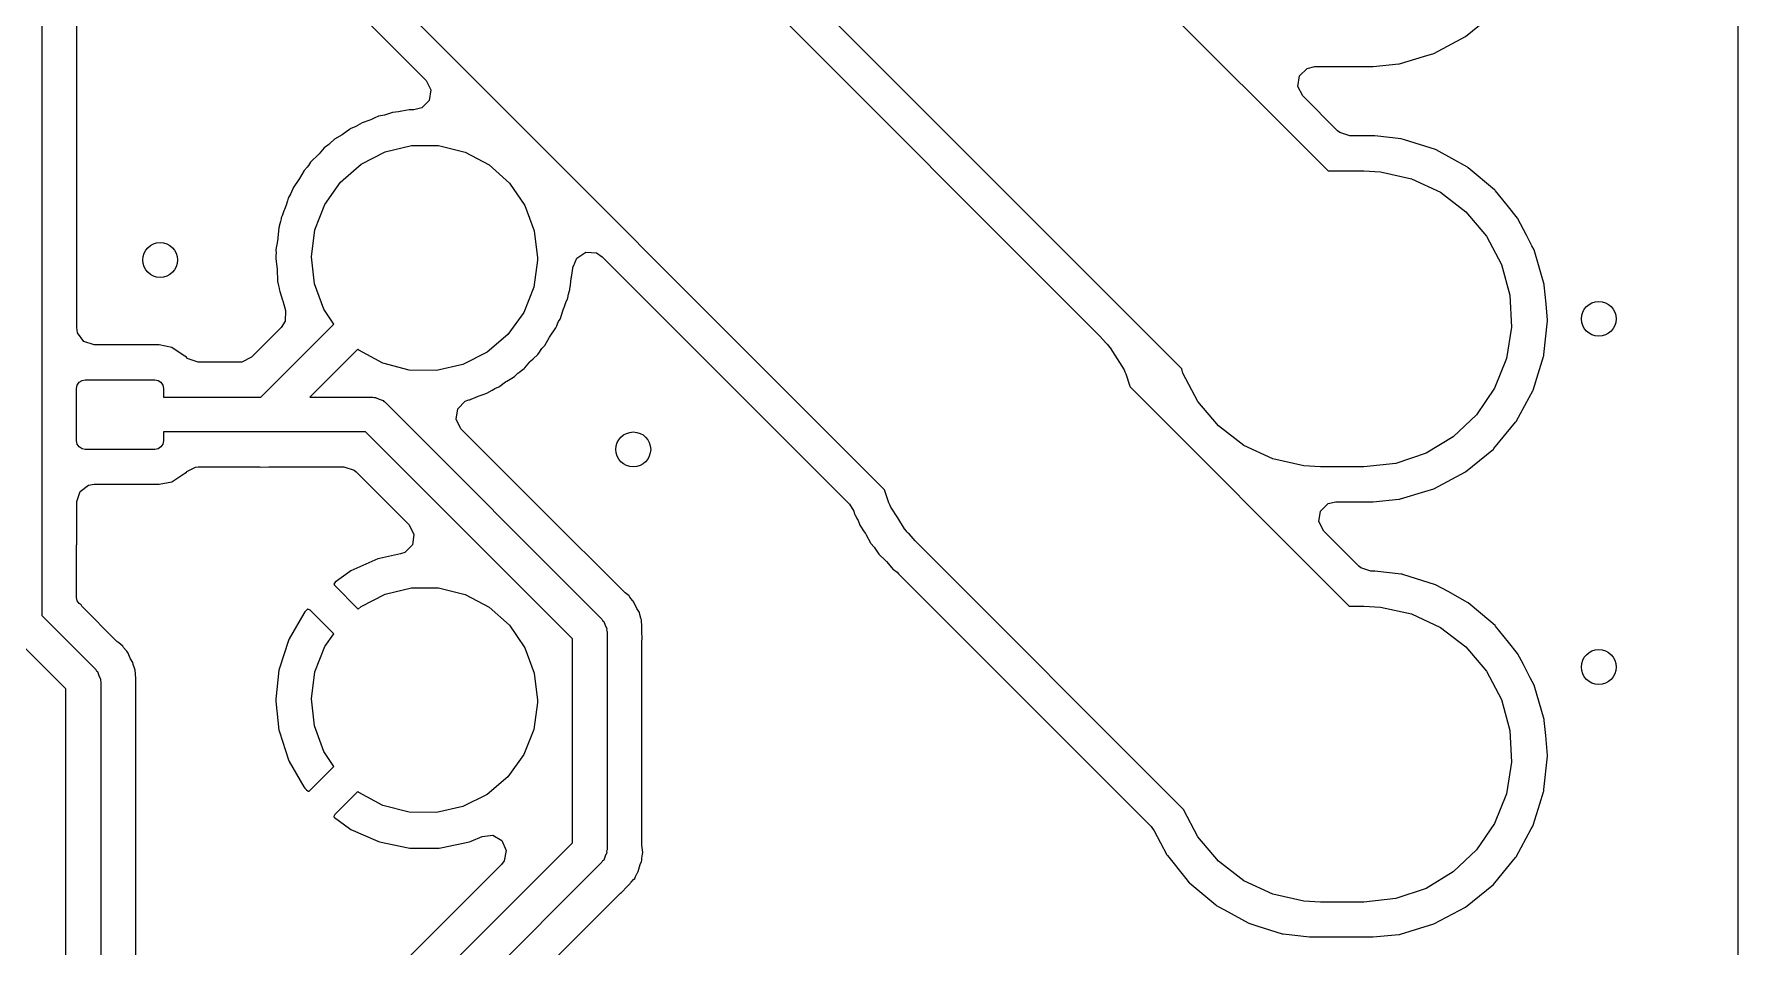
# Model space of a CAD drawing. Extents: x 100.2 to 143.8, y -109.8 to -50.2.
# Drawn here: x 134.01 to 143.8, y -91.61 to -86.36 of the extents above; entities that cross this region are included whole.
import ezdxf

# ---------------------------------------------------------------- set-up
doc = ezdxf.new("R2010")
doc.units = 0
doc.layers.add('BLACK', color=7, linetype='CONTINUOUS')

msp = doc.modelspace()

# ---------------------------------------------------------------- linework, layer by layer
at = {"layer": 'BLACK', "linetype": 'CONTINUOUS'}
for p, q in [((143.8, -56.7219), (143.8, -102.402)), ((134.05, -76.4115), (134.05, -89.7047)), ((134.251, -88.0505), (134.251, -76.465)), ((138.751, -84.4557), (141.445, -87.15)), ((136.981, -84.9478), (140.131, -88.0976)), ((140.603, -88.2872), (137.556, -85.2406)), ((138.894, -88.9819), (135.72, -85.8077)), ((135.625, -85.9963), (136.259, -86.6305)), ((142.234, -86.3792), (142.394, -86.249)), ((142.052, -86.4759), (142.234, -86.3792)), ((141.993, -86.4937), (142.052, -86.4759)), ((141.28, -86.6046), (141.323, -86.5613)), ((141.323, -86.5613), (141.368, -86.5505)), ((141.368, -86.5505), (141.702, -86.5505)), ((141.702, -86.5505), (141.704, -86.5503)), ((141.704, -86.5503), (141.85, -86.536)), ((141.704, -86.5503), (141.704, -86.5503)), ((141.85, -86.536), (141.855, -86.5355)), ((141.85, -86.536), (141.85, -86.536)), ((141.855, -86.5355), (141.86, -86.5341)), ((141.86, -86.5341), (141.993, -86.4937)), ((141.86, -86.5341), (141.86, -86.5341)), ((136.259, -86.6305), (136.287, -86.685)), ((141.271, -86.665), (141.28, -86.6046)), ((141.298, -86.7195), (141.271, -86.665)), ((136.277, -86.7454), (136.234, -86.7887)), ((136.287, -86.685), (136.277, -86.7454)), ((141.499, -86.9205), (141.298, -86.7195)), ((135.891, -86.8734), (135.865, -86.8891)), ((135.936, -86.8582), (135.891, -86.8734)), ((135.945, -86.8548), (135.936, -86.8582)), ((135.96, -86.848), (135.945, -86.8548)), ((135.986, -86.8367), (135.96, -86.848)), ((136.02, -86.8295), (135.986, -86.8367)), ((136.031, -86.8265), (136.02, -86.8295)), ((136.066, -86.8144), (136.031, -86.8265)), ((136.101, -86.8107), (136.066, -86.8144)), ((136.11, -86.8096), (136.101, -86.8107)), ((136.12, -86.8081), (136.11, -86.8096)), ((136.161, -86.7995), (136.12, -86.8081)), ((136.189, -86.7995), (136.161, -86.7995)), ((136.234, -86.7887), (136.189, -86.7995)), ((135.729, -86.9722), (135.71, -86.9899)), ((135.733, -86.9686), (135.729, -86.9722)), ((135.729, -86.9722), (135.729, -86.9722)), ((135.777, -86.9423), (135.733, -86.9686)), ((135.784, -86.9375), (135.777, -86.9423)), ((135.818, -86.9124), (135.784, -86.9375)), ((135.822, -86.9094), (135.818, -86.9124)), ((135.827, -86.9073), (135.822, -86.9094)), ((135.851, -86.8967), (135.827, -86.9073)), ((135.827, -86.9073), (135.827, -86.9073)), ((135.862, -86.8911), (135.851, -86.8967)), ((135.865, -86.8891), (135.862, -86.8911)), ((141.511, -86.9306), (141.499, -86.9205)), ((141.569, -86.9495), (141.511, -86.9306)), ((141.709, -86.9495), (141.569, -86.9495)), ((141.712, -86.9498), (141.709, -86.9495)), ((141.865, -86.9669), (141.712, -86.9498)), ((141.712, -86.9498), (141.712, -86.9498)), ((141.869, -86.9675), (141.865, -86.9669)), ((141.865, -86.9669), (141.865, -86.9669)), ((141.884, -86.9722), (141.869, -86.9675)), ((142.061, -87.0283), (141.884, -86.9722)), ((135.638, -87.0582), (135.598, -87.0955)), ((135.644, -87.0525), (135.638, -87.0582)), ((135.674, -87.0183), (135.644, -87.0525)), ((135.678, -87.0145), (135.674, -87.0183)), ((135.674, -87.0183), (135.674, -87.0183)), ((135.7, -86.9981), (135.678, -87.0145)), ((135.71, -86.9899), (135.7, -86.9981)), ((135.885, -87.1124), (136.023, -87.0408)), ((136.023, -87.0408), (136.175, -87.0043)), ((136.175, -87.0043), (136.331, -87.0051)), ((136.331, -87.0051), (136.483, -87.0432)), ((136.483, -87.0432), (136.621, -87.1163)), ((142.066, -87.0298), (142.061, -87.0283)), ((142.061, -87.0283), (142.061, -87.0283)), ((142.246, -87.129), (142.066, -87.0298)), ((135.558, -87.1473), (135.531, -87.1945)), ((135.575, -87.1291), (135.558, -87.1473)), ((135.583, -87.1185), (135.575, -87.1291)), ((135.595, -87.1), (135.583, -87.1185)), ((135.598, -87.0955), (135.595, -87.1)), ((135.595, -87.1), (135.595, -87.1)), ((135.767, -87.2151), (135.885, -87.1124)), ((136.621, -87.1163), (136.738, -87.2201)), ((141.445, -87.15), (141.65, -87.15)), ((141.65, -87.15), (141.745, -87.1553)), ((141.745, -87.1553), (141.924, -87.1953)), ((142.25, -87.1321), (142.246, -87.129)), ((142.4, -87.2583), (142.25, -87.1321)), ((142.25, -87.1321), (142.25, -87.1321)), ((135.493, -87.2533), (135.486, -87.271)), ((135.495, -87.2484), (135.493, -87.2533)), ((135.493, -87.2533), (135.493, -87.2533)), ((135.527, -87.2006), (135.495, -87.2484)), ((135.531, -87.1945), (135.527, -87.2006)), ((135.677, -87.3428), (135.767, -87.2151)), ((136.738, -87.2201), (136.826, -87.3489)), ((141.924, -87.1953), (142.09, -87.2729)), ((142.404, -87.2614), (142.4, -87.2583)), ((142.407, -87.2652), (142.404, -87.2614)), ((142.473, -87.3466), (142.407, -87.2652)), ((142.407, -87.2652), (142.407, -87.2652)), ((135.449, -87.3632), (135.44, -87.3847)), ((135.451, -87.3571), (135.449, -87.3632)), ((135.454, -87.3468), (135.451, -87.3571)), ((135.462, -87.3219), (135.454, -87.3468)), ((135.467, -87.3071), (135.462, -87.3219)), ((135.469, -87.3022), (135.467, -87.3071)), ((135.467, -87.3071), (135.467, -87.3071)), ((135.479, -87.2838), (135.469, -87.3022)), ((135.486, -87.271), (135.479, -87.2838)), ((135.62, -87.4884), (135.677, -87.3428)), ((136.826, -87.3489), (136.881, -87.495)), ((142.09, -87.2729), (142.236, -87.3845)), ((142.533, -87.422), (142.473, -87.3466)), ((135.419, -87.4552), (135.415, -87.4673)), ((135.423, -87.4407), (135.419, -87.4552)), ((135.425, -87.4252), (135.423, -87.4407)), ((135.426, -87.4199), (135.425, -87.4252)), ((135.431, -87.4079), (135.426, -87.4199)), ((135.44, -87.3847), (135.431, -87.4079)), ((142.236, -87.3845), (142.355, -87.5247)), ((142.584, -87.5194), (142.533, -87.422)), ((135.406, -87.5387), (135.402, -87.5634)), ((135.407, -87.5329), (135.406, -87.5387)), ((135.413, -87.4774), (135.407, -87.5329)), ((135.414, -87.4722), (135.413, -87.4774)), ((135.415, -87.4673), (135.414, -87.4722)), ((135.415, -87.4673), (135.415, -87.4673)), ((135.6, -87.6432), (135.62, -87.4884)), ((136.881, -87.495), (136.9, -87.65)), ((142.355, -87.5247), (142.44, -87.6871)), ((142.616, -87.5809), (142.584, -87.5194)), ((135.396, -87.6355), (135.395, -87.65)), ((135.395, -87.65), (135.395, -87.6552)), ((135.395, -87.6552), (135.395, -87.6552)), ((135.395, -87.6552), (135.402, -87.714)), ((135.402, -87.5634), (135.396, -87.6022)), ((135.396, -87.6022), (135.396, -87.6076)), ((135.396, -87.6076), (135.397, -87.62)), ((135.397, -87.62), (135.396, -87.6355)), ((135.617, -87.7984), (135.6, -87.6432)), ((136.9, -87.65), (136.9, -87.6636)), ((137.107, -87.6982), (137.125, -87.6509)), ((137.125, -87.6509), (137.177, -87.6178)), ((137.177, -87.6178), (137.238, -87.6212)), ((137.238, -87.6212), (137.272, -87.6435)), ((137.272, -87.6435), (138.692, -89.0641)), ((142.629, -87.6046), (142.616, -87.5809)), ((142.687, -87.8022), (142.629, -87.6046)), ((135.402, -87.714), (135.402, -87.7191)), ((135.402, -87.7191), (135.405, -87.779)), ((136.9, -87.6636), (136.878, -87.8182)), ((137.094, -87.7613), (137.104, -87.6978)), ((137.104, -87.6978), (137.107, -87.6982)), ((142.44, -87.6871), (142.489, -87.8641)), ((135.405, -87.779), (135.405, -87.7868)), ((135.405, -87.7868), (135.407, -87.7919)), ((135.407, -87.7919), (135.407, -87.7919)), ((135.407, -87.7919), (135.409, -87.8007)), ((135.409, -87.8007), (135.412, -87.8166)), ((135.412, -87.8166), (135.414, -87.8278)), ((135.414, -87.8278), (135.418, -87.843)), ((135.418, -87.843), (135.434, -87.8921)), ((135.671, -87.9451), (135.617, -87.7984)), ((136.878, -87.8182), (136.82, -87.9631)), ((137.077, -87.8593), (137.081, -87.8449)), ((137.081, -87.8449), (137.085, -87.8327)), ((137.085, -87.8327), (137.086, -87.8278)), ((137.085, -87.8327), (137.085, -87.8327)), ((137.086, -87.8278), (137.089, -87.8057)), ((137.089, -87.8057), (137.093, -87.7671)), ((137.093, -87.7671), (137.094, -87.7613)), ((142.687, -87.807), (142.687, -87.8022)), ((142.697, -87.9145), (142.687, -87.807)), ((142.687, -87.807), (142.687, -87.807)), ((135.434, -87.8921), (135.436, -87.8964)), ((135.436, -87.8964), (135.451, -87.9529)), ((135.451, -87.9529), (135.448, -88.014)), ((135.728, -88.0304), (135.671, -87.9451)), ((137.035, -87.9854), (137.047, -87.9482)), ((137.047, -87.9482), (137.049, -87.9429)), ((137.049, -87.9429), (137.051, -87.9368)), ((137.051, -87.9368), (137.052, -87.9343)), ((137.052, -87.9343), (137.063, -87.9068)), ((137.063, -87.9068), (137.072, -87.885)), ((137.072, -87.885), (137.074, -87.8801)), ((137.072, -87.885), (137.072, -87.885)), ((137.074, -87.8801), (137.077, -87.8593)), ((142.489, -87.8641), (142.499, -88.0474)), ((142.706, -88.0074), (142.697, -87.9145)), ((134.256, -88.0811), (134.251, -88.0505)), ((135.426, -88.0492), (135.255, -88.2205)), ((135.309, -88.45), (135.728, -88.0304)), ((135.448, -88.014), (135.426, -88.0492)), ((136.82, -87.9631), (136.728, -88.09)), ((136.973, -88.0994), (137.005, -88.0516)), ((137.005, -88.0516), (137.01, -88.0409)), ((137.01, -88.0409), (137.014, -88.029)), ((137.014, -88.029), (137.021, -88.0162)), ((137.021, -88.0162), (137.029, -88.0023)), ((137.029, -88.0023), (137.031, -87.9978)), ((137.029, -88.0023), (137.029, -88.0023)), ((137.031, -87.9978), (137.035, -87.9854)), ((142.499, -88.0474), (142.469, -88.2286)), ((142.685, -88.2045), (142.705, -88.0122)), ((142.705, -88.0122), (142.706, -88.0074)), ((142.705, -88.0122), (142.705, -88.0122)), ((134.292, -88.1306), (134.256, -88.0811)), ((134.35, -88.1495), (134.292, -88.1306)), ((134.725, -88.1495), (134.35, -88.1495)), ((134.798, -88.164), (134.725, -88.1495)), ((136.728, -88.09), (136.61, -88.1914)), ((136.942, -88.1527), (136.969, -88.1055)), ((136.969, -88.1055), (136.973, -88.0994)), ((140.131, -88.0976), (140.166, -88.1378)), ((140.166, -88.1378), (140.176, -88.1468)), ((140.176, -88.1468), (140.18, -88.1536)), ((134.829, -88.1852), (134.798, -88.164)), ((134.872, -88.214), (134.829, -88.1852)), ((134.881, -88.2194), (134.872, -88.214)), ((134.884, -88.2251), (134.881, -88.2194)), ((134.891, -88.2306), (134.884, -88.2251)), ((134.949, -88.2495), (134.891, -88.2306)), ((135.2, -88.2483), (135.185, -88.2495)), ((135.255, -88.2205), (135.2, -88.2483)), ((135.867, -88.1742), (135.591, -88.45)), ((135.873, -88.1798), (135.867, -88.1742)), ((136.011, -88.2544), (135.873, -88.1798)), ((136.61, -88.1914), (136.47, -88.2616)), ((136.826, -88.2817), (136.856, -88.2475)), ((136.856, -88.2475), (136.862, -88.2418)), ((136.862, -88.2418), (136.874, -88.2306)), ((136.874, -88.2306), (136.902, -88.2045)), ((136.902, -88.2045), (136.91, -88.1922)), ((136.91, -88.1922), (136.917, -88.1815)), ((136.917, -88.1815), (136.925, -88.1709)), ((136.925, -88.1709), (136.938, -88.1565)), ((136.938, -88.1565), (136.942, -88.1527)), ((136.938, -88.1565), (136.938, -88.1565)), ((140.18, -88.1536), (140.192, -88.1672)), ((140.192, -88.1672), (140.231, -88.2303)), ((140.231, -88.2303), (140.271, -88.2921)), ((142.469, -88.2286), (142.401, -88.3991)), ((142.652, -88.3168), (142.683, -88.2169)), ((142.683, -88.2169), (142.684, -88.2123)), ((142.683, -88.2169), (142.683, -88.2169)), ((142.684, -88.2123), (142.685, -88.2045)), ((135.185, -88.2495), (134.949, -88.2495)), ((136.162, -88.294), (136.011, -88.2544)), ((136.318, -88.2964), (136.162, -88.294)), ((136.47, -88.2616), (136.318, -88.2964)), ((136.723, -88.3577), (136.752, -88.3407)), ((136.752, -88.3407), (136.767, -88.3314)), ((136.767, -88.3314), (136.787, -88.3129)), ((136.787, -88.3129), (136.79, -88.3101)), ((136.79, -88.3101), (136.8, -88.3019)), ((136.8, -88.3019), (136.822, -88.2855)), ((136.822, -88.2855), (136.826, -88.2817)), ((136.826, -88.2817), (136.826, -88.2817)), ((140.271, -88.2921), (140.276, -88.3044)), ((140.276, -88.3044), (140.282, -88.3157)), ((140.282, -88.3157), (140.305, -88.3859)), ((140.61, -88.3129), (140.603, -88.2872)), ((140.695, -88.4753), (140.61, -88.3129)), ((142.623, -88.4091), (142.652, -88.3168)), ((134.25, -88.4), (134.254, -88.3809)), ((134.25, -88.7), (134.25, -88.4)), ((134.254, -88.3809), (134.265, -88.3646)), ((134.265, -88.3646), (134.281, -88.3538)), ((134.281, -88.3538), (134.3, -88.35)), ((134.3, -88.35), (134.7, -88.35)), ((134.7, -88.35), (134.719, -88.3538)), ((134.719, -88.3538), (134.735, -88.3646)), ((134.735, -88.3646), (134.746, -88.3809)), ((134.746, -88.3809), (134.75, -88.4)), ((134.75, -88.4), (134.75, -88.45)), ((136.555, -88.4452), (136.564, -88.4418)), ((136.564, -88.4418), (136.587, -88.434)), ((136.587, -88.434), (136.609, -88.4266)), ((136.609, -88.4266), (136.638, -88.4089)), ((136.638, -88.4089), (136.649, -88.4033)), ((136.649, -88.4033), (136.655, -88.4008)), ((136.655, -88.4008), (136.678, -88.3906)), ((136.678, -88.3906), (136.682, -88.3876)), ((136.682, -88.3876), (136.716, -88.3625)), ((136.682, -88.3876), (136.682, -88.3876)), ((136.716, -88.3625), (136.723, -88.3577)), ((140.305, -88.3859), (140.307, -88.3914)), ((140.307, -88.3914), (141.566, -89.65)), ((142.401, -88.3991), (142.297, -88.5509)), ((142.6, -88.4513), (142.621, -88.4133)), ((142.621, -88.4133), (142.623, -88.4091)), ((142.621, -88.4133), (142.621, -88.4133)), ((134.75, -88.45), (135.309, -88.45)), ((135.591, -88.45), (135.953, -88.45)), ((135.953, -88.45), (135.961, -88.4525)), ((135.961, -88.4525), (135.968, -88.4512)), ((135.968, -88.4512), (135.989, -88.4619)), ((135.989, -88.4619), (136.012, -88.4691)), ((136.012, -88.4691), (136.016, -88.4756)), ((136.016, -88.4756), (136.024, -88.4793)), ((136.024, -88.4793), (137.27, -89.726)), ((136.431, -88.5769), (136.441, -88.5164)), ((136.441, -88.5164), (136.484, -88.4732)), ((136.484, -88.4732), (136.504, -88.4661)), ((136.504, -88.466), (136.506, -88.4654)), ((136.504, -88.4661), (136.504, -88.466)), ((136.506, -88.4654), (136.509, -88.4645)), ((136.509, -88.4645), (136.514, -88.4633)), ((136.514, -88.4633), (136.519, -88.4612)), ((136.519, -88.4612), (136.555, -88.4452)), ((136.519, -88.4612), (136.519, -88.4612)), ((140.814, -88.6155), (140.695, -88.4753)), ((142.525, -88.5903), (142.6, -88.4513)), ((136.459, -88.6314), (136.431, -88.5769)), ((136.932, -89.1045), (136.459, -88.6314)), ((140.96, -88.7271), (140.814, -88.6155)), ((142.297, -88.5509), (142.164, -88.6771)), ((142.397, -88.7453), (142.522, -88.594)), ((142.522, -88.594), (142.525, -88.5903)), ((142.522, -88.594), (142.522, -88.594)), ((134.254, -88.7191), (134.25, -88.7)), ((134.265, -88.7354), (134.254, -88.7191)), ((134.281, -88.7462), (134.265, -88.7354)), ((134.735, -88.7354), (134.719, -88.7462)), ((134.746, -88.7191), (134.735, -88.7354)), ((134.75, -88.7), (134.746, -88.7191)), ((135.911, -88.65), (134.75, -88.65)), ((134.75, -88.65), (134.75, -88.7)), ((137.1, -89.8381), (135.911, -88.65)), ((141.126, -88.8047), (140.96, -88.7271)), ((142.164, -88.6771), (142.007, -88.7716)), ((134.3, -88.75), (134.281, -88.7462)), ((134.7, -88.75), (134.3, -88.75)), ((134.719, -88.7462), (134.7, -88.75)), ((141.305, -88.8447), (141.126, -88.8047)), ((141.833, -88.8302), (141.65, -88.85)), ((142.007, -88.7716), (141.833, -88.8302)), ((142.234, -88.8792), (142.394, -88.749)), ((142.394, -88.749), (142.397, -88.7453)), ((134.798, -88.936), (134.854, -88.8986)), ((134.854, -88.8986), (134.872, -88.886)), ((134.872, -88.886), (134.881, -88.8806)), ((134.881, -88.8806), (134.883, -88.8777)), ((134.883, -88.8777), (134.934, -88.8517)), ((134.934, -88.8517), (134.949, -88.8505)), ((134.949, -88.8505), (135.296, -88.8505)), ((135.296, -88.8505), (135.301, -88.8508)), ((135.301, -88.8508), (135.305, -88.8524)), ((135.305, -88.8524), (135.355, -88.8506)), ((135.355, -88.8506), (135.358, -88.8505)), ((135.358, -88.8505), (135.787, -88.8505)), ((135.787, -88.8505), (135.846, -88.8694)), ((135.846, -88.8694), (135.857, -88.8795)), ((135.857, -88.8795), (136.161, -89.1835)), ((141.4, -88.85), (141.305, -88.8447)), ((141.65, -88.85), (141.4, -88.85)), ((142.052, -88.9759), (142.234, -88.8792)), ((134.251, -89.0495), (134.27, -88.9913)), ((134.27, -88.9913), (134.319, -88.9553)), ((134.319, -88.9553), (134.35, -88.9505)), ((134.35, -88.9505), (134.725, -88.9505)), ((134.725, -88.9505), (134.798, -88.936)), ((138.896, -88.9873), (138.894, -88.9819)), ((138.919, -89.0576), (138.896, -88.9873)), ((141.86, -89.0341), (142.001, -88.9913)), ((142.001, -88.9913), (142.052, -88.9759)), ((134.251, -89.2951), (134.251, -89.0495)), ((137.393, -89.5649), (136.932, -89.1045)), ((138.692, -89.0641), (138.717, -89.1045)), ((138.717, -89.1045), (138.722, -89.1218)), ((138.722, -89.1218), (138.725, -89.1261)), ((138.725, -89.1261), (138.725, -89.1261)), ((138.725, -89.1261), (138.736, -89.1469)), ((138.925, -89.0688), (138.919, -89.0576)), ((138.93, -89.0812), (138.925, -89.0688)), ((138.97, -89.143), (138.93, -89.0812)), ((141.391, -89.165), (141.401, -89.1046)), ((141.401, -89.1046), (141.444, -89.0613)), ((141.444, -89.0613), (141.489, -89.0505)), ((141.489, -89.0505), (141.702, -89.0505)), ((141.702, -89.0505), (141.704, -89.0503)), ((141.704, -89.0503), (141.85, -89.036)), ((141.704, -89.0503), (141.704, -89.0503)), ((141.85, -89.036), (141.855, -89.0355)), ((141.85, -89.036), (141.85, -89.036)), ((141.855, -89.0355), (141.86, -89.0341)), ((141.86, -89.0341), (141.86, -89.0341)), ((136.161, -89.1835), (136.189, -89.238)), ((138.736, -89.1469), (138.742, -89.1584)), ((138.742, -89.1584), (138.752, -89.1851)), ((138.752, -89.1851), (138.778, -89.2243)), ((138.778, -89.2243), (138.784, -89.2336)), ((139.009, -89.2061), (138.97, -89.143)), ((139.021, -89.2196), (139.009, -89.2061)), ((139.025, -89.2265), (139.021, -89.2196)), ((139.035, -89.2355), (139.025, -89.2265)), ((141.419, -89.2195), (141.391, -89.165)), ((141.62, -89.4205), (141.419, -89.2195)), ((134.25, -89.3), (134.251, -89.2951)), ((134.25, -89.6), (134.25, -89.3)), ((136.18, -89.2985), (136.136, -89.3417)), ((136.189, -89.238), (136.18, -89.2985)), ((138.784, -89.2336), (138.788, -89.2399)), ((138.788, -89.2399), (138.814, -89.2863)), ((138.814, -89.2863), (138.814, -89.2863)), ((138.814, -89.2863), (138.816, -89.2906)), ((138.816, -89.2906), (138.835, -89.3124)), ((138.835, -89.3124), (138.842, -89.3226)), ((138.842, -89.3226), (138.858, -89.3466)), ((139.07, -89.2757), (139.035, -89.2355)), ((140.612, -90.8179), (139.07, -89.2757)), ((135.981, -89.3793), (135.827, -89.4477)), ((135.991, -89.3761), (135.981, -89.3793)), ((136.112, -89.3504), (135.991, -89.3761)), ((136.136, -89.3417), (136.112, -89.3504)), ((138.858, -89.3466), (138.862, -89.3514)), ((138.862, -89.3514), (138.9, -89.3889)), ((138.9, -89.3889), (138.905, -89.3945)), ((138.905, -89.3945), (138.936, -89.4311)), ((141.632, -89.4306), (141.62, -89.4205)), ((135.736, -89.5127), (135.728, -89.5235)), ((135.818, -89.4529), (135.736, -89.5127)), ((135.827, -89.4477), (135.818, -89.4529)), ((138.936, -89.4311), (138.942, -89.4373)), ((138.942, -89.4373), (138.946, -89.4403)), ((138.946, -89.4403), (138.966, -89.456)), ((138.966, -89.456), (138.975, -89.4642)), ((138.975, -89.4642), (140.427, -90.9161)), ((141.69, -89.4495), (141.632, -89.4306)), ((141.709, -89.4495), (141.69, -89.4495)), ((141.712, -89.4498), (141.709, -89.4495)), ((141.865, -89.4669), (141.712, -89.4498)), ((141.712, -89.4498), (141.712, -89.4498)), ((141.869, -89.4675), (141.865, -89.4669)), ((141.865, -89.4669), (141.865, -89.4669)), ((141.874, -89.4689), (141.869, -89.4675)), ((142.061, -89.5283), (141.874, -89.4689)), ((134.254, -89.6191), (134.25, -89.6)), ((134.265, -89.6354), (134.254, -89.6191)), ((135.728, -89.5235), (135.728, -89.5246)), ((135.728, -89.5246), (135.732, -89.5302)), ((135.732, -89.5302), (135.868, -89.6668)), ((135.885, -89.6524), (136.023, -89.5808)), ((136.023, -89.5808), (136.175, -89.5443)), ((136.175, -89.5443), (136.331, -89.5451)), ((136.331, -89.5451), (136.483, -89.5832)), ((136.483, -89.5832), (136.621, -89.6563)), ((137.403, -89.5737), (137.393, -89.5649)), ((137.426, -89.5913), (137.403, -89.5737)), ((137.431, -89.5991), (137.426, -89.5913)), ((137.431, -89.5993), (137.431, -89.5991)), ((137.431, -89.5991), (137.431, -89.5991)), ((137.445, -89.6174), (137.431, -89.5993)), ((137.45, -89.6217), (137.445, -89.6174)), ((142.066, -89.5298), (142.061, -89.5283)), ((142.061, -89.5283), (142.061, -89.5283)), ((142.134, -89.5671), (142.066, -89.5298)), ((142.233, -89.6219), (142.134, -89.5671)), ((134.05, -89.7047), (134.36, -90.014)), ((134.276, -89.643), (134.265, -89.6354)), ((134.28, -89.6507), (134.276, -89.643)), ((134.482, -89.8529), (134.28, -89.6507)), ((135.556, -89.6921), (135.472, -89.8379)), ((135.562, -89.6838), (135.556, -89.6921)), ((135.575, -89.6693), (135.562, -89.6838)), ((135.577, -89.6682), (135.575, -89.6693)), ((135.58, -89.6676), (135.577, -89.6682)), ((135.592, -89.6736), (135.58, -89.6676)), ((135.728, -89.8099), (135.592, -89.6736)), ((135.868, -89.6668), (135.885, -89.6524)), ((136.621, -89.6563), (136.738, -89.7601)), ((137.454, -89.6266), (137.45, -89.6217)), ((137.456, -89.633), (137.454, -89.6266)), ((137.464, -89.6511), (137.456, -89.633)), ((137.456, -89.633), (137.456, -89.633)), ((137.471, -89.664), (137.464, -89.6511)), ((137.485, -89.6866), (137.471, -89.664)), ((137.487, -89.698), (137.485, -89.6866)), ((137.493, -89.7189), (137.487, -89.698)), ((141.566, -89.65), (141.65, -89.65)), ((141.65, -89.65), (141.745, -89.6553)), ((141.745, -89.6553), (141.924, -89.6953)), ((141.924, -89.6953), (142.09, -89.7729)), ((142.246, -89.629), (142.233, -89.6219)), ((142.25, -89.6321), (142.246, -89.629)), ((142.38, -89.7411), (142.25, -89.6321)), ((142.25, -89.6321), (142.25, -89.6321)), ((135.677, -89.8828), (135.728, -89.8099)), ((136.738, -89.7601), (136.826, -89.8889)), ((137.27, -89.726), (137.274, -89.7332)), ((137.274, -89.7332), (137.28, -89.7379)), ((137.28, -89.7379), (137.288, -89.7602)), ((137.288, -89.7602), (137.298, -89.7811)), ((137.298, -89.7811), (137.297, -89.789)), ((137.297, -89.789), (137.3, -89.7967)), ((137.3, -89.7967), (137.3, -91.0505)), ((137.494, -89.7211), (137.493, -89.7189)), ((137.498, -89.7295), (137.494, -89.7211)), ((137.494, -89.7211), (137.494, -89.7211)), ((137.498, -89.7386), (137.498, -89.7295)), ((137.499, -89.7591), (137.498, -89.7386)), ((137.498, -89.7386), (137.498, -89.7386)), ((137.499, -89.7643), (137.499, -89.7591)), ((137.5, -89.7687), (137.499, -89.7643)), ((137.5, -89.7882), (137.5, -89.7687)), ((137.5, -89.7919), (137.5, -89.7882)), ((137.502, -89.8414), (137.5, -89.7919)), ((142.09, -89.7729), (142.236, -89.8845)), ((142.404, -89.7614), (142.38, -89.7411)), ((142.407, -89.7652), (142.404, -89.7614)), ((142.482, -89.8578), (142.407, -89.7652)), ((142.407, -89.7652), (142.407, -89.7652)), ((134.189, -90.1261), (133.88, -89.8169)), ((134.492, -89.8617), (134.482, -89.8529)), ((134.516, -89.8794), (134.492, -89.8617)), ((134.52, -89.8872), (134.516, -89.8794)), ((134.52, -89.8874), (134.52, -89.8872)), ((134.535, -89.9054), (134.52, -89.8874)), ((134.539, -89.9098), (134.535, -89.9054)), ((134.543, -89.9147), (134.539, -89.9098)), ((135.468, -89.8473), (135.416, -90.0074)), ((135.472, -89.8379), (135.468, -89.8473)), ((135.62, -90.0284), (135.677, -89.8828)), ((136.826, -89.8889), (136.881, -90.035)), ((137.1, -91.0091), (137.1, -89.8381)), ((137.5, -89.8461), (137.502, -89.8414)), ((137.5, -89.8502), (137.5, -89.8461)), ((137.5, -91.0231), (137.5, -89.8502)), ((142.236, -89.8845), (142.355, -90.0247)), ((142.533, -89.922), (142.482, -89.8578)), ((134.546, -89.9211), (134.543, -89.9147)), ((134.554, -89.9391), (134.546, -89.9211)), ((134.56, -89.952), (134.554, -89.9391)), ((134.574, -89.9747), (134.56, -89.952)), ((134.576, -89.9837), (134.574, -89.9747)), ((134.576, -89.986), (134.576, -89.9837)), ((134.576, -89.9837), (134.576, -89.9837)), ((134.583, -90.0069), (134.576, -89.986)), ((134.587, -90.0175), (134.583, -90.0069)), ((135.416, -90.0074), (135.413, -90.0175)), ((142.567, -89.986), (142.533, -89.922)), ((142.606, -90.0613), (142.567, -89.986)), ((134.36, -90.014), (134.363, -90.0212)), ((134.363, -90.0212), (134.37, -90.0259)), ((134.37, -90.0259), (134.377, -90.0482)), ((134.377, -90.0482), (134.388, -90.0691)), ((134.388, -90.0691), (134.387, -90.077)), ((134.387, -90.077), (134.389, -90.0847)), ((134.389, -90.0847), (134.389, -91.375)), ((134.588, -90.0393), (134.587, -90.0175)), ((134.588, -90.0471), (134.588, -90.0393)), ((134.589, -90.0523), (134.588, -90.0471)), ((134.59, -90.0568), (134.589, -90.0523)), ((134.59, -90.0763), (134.59, -90.0568)), ((134.59, -90.08), (134.59, -90.0763)), ((134.591, -90.1294), (134.59, -90.08)), ((135.413, -90.0175), (135.396, -90.1848)), ((135.6, -90.1832), (135.62, -90.0284)), ((136.881, -90.035), (136.9, -90.19)), ((142.355, -90.0247), (142.44, -90.1871)), ((142.629, -90.1046), (142.606, -90.0613)), ((142.687, -90.3022), (142.629, -90.1046)), ((134.189, -91.375), (134.189, -90.1261)), ((134.59, -90.1341), (134.591, -90.1294)), ((134.59, -90.1382), (134.59, -90.1341)), ((134.59, -91.347), (134.59, -90.1382)), ((135.396, -90.1848), (135.396, -90.1952)), ((135.396, -90.1952), (135.413, -90.3625)), ((135.617, -90.3384), (135.6, -90.1832)), ((136.9, -90.2036), (136.878, -90.3582)), ((136.9, -90.19), (136.9, -90.2036)), ((142.44, -90.1871), (142.489, -90.3641)), ((142.687, -90.307), (142.687, -90.3022)), ((135.413, -90.3625), (135.416, -90.3726)), ((135.416, -90.3726), (135.468, -90.5327)), ((135.671, -90.4851), (135.617, -90.3384)), ((136.878, -90.3582), (136.82, -90.5031)), ((142.489, -90.3641), (142.499, -90.5474)), ((142.695, -90.3925), (142.687, -90.307)), ((142.687, -90.307), (142.687, -90.307)), ((142.706, -90.5074), (142.695, -90.3925)), ((135.728, -90.5704), (135.671, -90.4851)), ((135.468, -90.5327), (135.472, -90.5421)), ((135.472, -90.5421), (135.556, -90.6879)), ((135.588, -90.711), (135.728, -90.5704)), ((136.82, -90.5031), (136.728, -90.63)), ((142.499, -90.5474), (142.469, -90.7286)), ((142.685, -90.7025), (142.705, -90.5122)), ((142.705, -90.5122), (142.706, -90.5074)), ((142.705, -90.5122), (142.705, -90.5122)), ((135.556, -90.6879), (135.562, -90.6962)), ((135.562, -90.6962), (135.571, -90.7058)), ((136.728, -90.63), (136.61, -90.7314)), ((135.571, -90.7058), (135.582, -90.7125)), ((135.582, -90.7125), (135.586, -90.7121)), ((135.586, -90.7121), (135.588, -90.711)), ((135.867, -90.7142), (135.734, -90.847)), ((135.873, -90.7198), (135.867, -90.7142)), ((136.011, -90.7944), (135.873, -90.7198)), ((136.162, -90.834), (136.011, -90.7944)), ((136.61, -90.7314), (136.47, -90.8016)), ((142.469, -90.7286), (142.401, -90.8991)), ((142.623, -90.9091), (142.661, -90.7858)), ((142.661, -90.7858), (142.683, -90.7169)), ((142.683, -90.7169), (142.684, -90.7123)), ((142.683, -90.7169), (142.683, -90.7169)), ((142.684, -90.7123), (142.685, -90.7025)), ((135.734, -90.847), (135.728, -90.8588)), ((135.728, -90.8588), (135.729, -90.8599)), ((135.729, -90.8599), (135.733, -90.8649)), ((135.733, -90.8649), (135.818, -90.9271)), ((136.318, -90.8364), (136.162, -90.834)), ((136.47, -90.8016), (136.318, -90.8364)), ((140.695, -90.9753), (140.612, -90.8179)), ((135.818, -90.9271), (135.827, -90.9323)), ((135.827, -90.9323), (135.981, -91.0007)), ((136.519, -91.0007), (136.581, -90.9729)), ((136.581, -90.9729), (136.642, -90.9665)), ((136.642, -90.9665), (136.695, -90.9971)), ((140.427, -90.9161), (140.445, -90.9402)), ((140.445, -90.9402), (140.517, -91.078)), ((140.814, -91.1155), (140.695, -90.9753)), ((142.401, -90.8991), (142.297, -91.0509)), ((142.525, -91.0903), (142.612, -90.9292)), ((142.612, -90.9292), (142.621, -90.9133)), ((142.621, -90.9133), (142.623, -90.9091)), ((142.621, -90.9133), (142.621, -90.9133)), ((134.859, -93.25), (137.1, -91.0091)), ((135.981, -91.0007), (135.991, -91.0039)), ((135.991, -91.0039), (136.156, -91.0389)), ((136.156, -91.0389), (136.166, -91.04)), ((136.166, -91.04), (136.334, -91.04)), ((136.334, -91.04), (136.344, -91.0389)), ((136.344, -91.0389), (136.509, -91.0039)), ((136.509, -91.0039), (136.519, -91.0007)), ((136.695, -90.9971), (136.72, -91.053)), ((136.72, -91.053), (136.707, -91.1128)), ((137.288, -91.087), (137.28, -91.1093)), ((137.298, -91.0661), (137.288, -91.087)), ((137.3, -91.0505), (137.297, -91.0582)), ((137.297, -91.0582), (137.298, -91.0661)), ((137.501, -91.0365), (137.5, -91.0231)), ((137.5, -91.0974), (137.503, -91.0745)), ((137.505, -91.0654), (137.501, -91.0365)), ((137.503, -91.0743), (137.505, -91.0654)), ((137.503, -91.0745), (137.503, -91.0743)), ((137.503, -91.0743), (137.503, -91.0743)), ((140.517, -91.078), (140.52, -91.0818)), ((140.52, -91.0818), (140.52, -91.0818)), ((140.52, -91.0818), (140.626, -91.2138)), ((142.297, -91.0509), (142.164, -91.1771)), ((136.692, -91.1333), (134.805, -93.0205)), ((137.27, -91.1212), (135.05, -93.3414)), ((136.707, -91.1128), (136.692, -91.1333)), ((137.274, -91.114), (137.27, -91.1212)), ((137.28, -91.1093), (137.274, -91.114)), ((137.462, -91.2031), (137.473, -91.1838)), ((137.473, -91.1838), (137.474, -91.1819)), ((137.474, -91.1819), (137.479, -91.1743)), ((137.474, -91.1819), (137.474, -91.1819)), ((137.479, -91.1743), (137.485, -91.1484)), ((137.485, -91.1484), (137.49, -91.1346)), ((137.49, -91.1346), (137.497, -91.1163)), ((137.497, -91.1163), (137.499, -91.1099)), ((137.497, -91.1163), (137.497, -91.1163)), ((137.499, -91.1099), (137.5, -91.1036)), ((137.5, -91.1036), (137.5, -91.0974)), ((140.96, -91.2271), (140.814, -91.1155)), ((142.164, -91.1771), (142.007, -91.2716)), ((142.394, -91.249), (142.453, -91.1776)), ((142.453, -91.1776), (142.522, -91.094)), ((142.522, -91.094), (142.525, -91.0903)), ((142.522, -91.094), (142.522, -91.094)), ((137.382, -91.2959), (137.415, -91.2597)), ((137.415, -91.2597), (137.418, -91.257)), ((137.418, -91.257), (137.432, -91.2432)), ((137.432, -91.2432), (137.434, -91.2395)), ((137.434, -91.2395), (137.438, -91.2356)), ((137.438, -91.2356), (137.452, -91.2205)), ((137.452, -91.2205), (137.458, -91.2138)), ((137.458, -91.2138), (137.462, -91.2031)), ((140.626, -91.2138), (140.646, -91.2386)), ((140.646, -91.2386), (140.65, -91.2417)), ((140.65, -91.2417), (140.65, -91.2417)), ((140.65, -91.2417), (140.798, -91.3665)), ((141.126, -91.3047), (140.96, -91.2271)), ((142.007, -91.2716), (141.833, -91.3302)), ((142.234, -91.3792), (142.394, -91.249)), ((134.189, -91.5074), (134.189, -91.375)), ((134.189, -91.375), (134.189, -91.375)), ((134.389, -91.375), (134.389, -91.375)), ((134.389, -91.375), (134.389, -91.5074)), ((134.59, -91.3665), (134.59, -91.347)), ((134.59, -91.347), (134.59, -91.347)), ((134.59, -91.3702), (134.59, -91.3665)), ((134.591, -91.4196), (134.59, -91.3702)), ((135.279, -93.3955), (137.374, -91.3008)), ((137.374, -91.3008), (137.377, -91.2981)), ((137.377, -91.2981), (137.382, -91.2959)), ((140.798, -91.3665), (140.804, -91.371)), ((140.804, -91.371), (140.808, -91.3733)), ((140.808, -91.3733), (140.808, -91.3733)), ((140.808, -91.3733), (140.848, -91.3954)), ((141.305, -91.3447), (141.126, -91.3047)), ((141.4, -91.35), (141.305, -91.3447)), ((141.65, -91.35), (141.4, -91.35)), ((141.833, -91.3302), (141.65, -91.35)), ((142.052, -91.4759), (142.234, -91.3792)), ((134.59, -91.4244), (134.591, -91.4196)), ((134.59, -91.4285), (134.59, -91.4244)), ((134.59, -91.4794), (134.59, -91.4285)), ((134.59, -91.6786), (134.59, -91.4794)), ((140.848, -91.3954), (140.984, -91.4702)), ((140.984, -91.4702), (140.989, -91.4717)), ((140.989, -91.4717), (140.989, -91.4717)), ((140.989, -91.4717), (141.041, -91.4881)), ((141.972, -91.5001), (142.052, -91.4759)), ((134.189, -91.6645), (134.189, -91.5074)), ((134.389, -91.5074), (134.389, -91.7059)), ((141.041, -91.4881), (141.181, -91.5325)), ((141.181, -91.5325), (141.185, -91.5331)), ((141.185, -91.5331), (141.185, -91.5331)), ((141.185, -91.5331), (141.338, -91.5502)), ((141.338, -91.5502), (141.338, -91.5502)), ((141.338, -91.5502), (141.341, -91.5505)), ((141.341, -91.5505), (141.702, -91.5505)), ((141.702, -91.5505), (141.704, -91.5503)), ((141.704, -91.5503), (141.85, -91.536)), ((141.704, -91.5503), (141.704, -91.5503)), ((141.85, -91.536), (141.855, -91.5355)), ((141.85, -91.536), (141.85, -91.536)), ((141.855, -91.5355), (141.86, -91.5341)), ((141.86, -91.5341), (141.972, -91.5001)), ((141.86, -91.5341), (141.86, -91.5341))]:
    msp.add_line(p, q, dxfattribs=at)
at = {"layer": 'BLACK'}
for centre in [(134.73, -87.662), (143, -88), (137.45, -88.75), (143, -90)]:
    msp.add_circle(centre, 0.1, dxfattribs=at)

doc.saveas('drawing.dxf')
